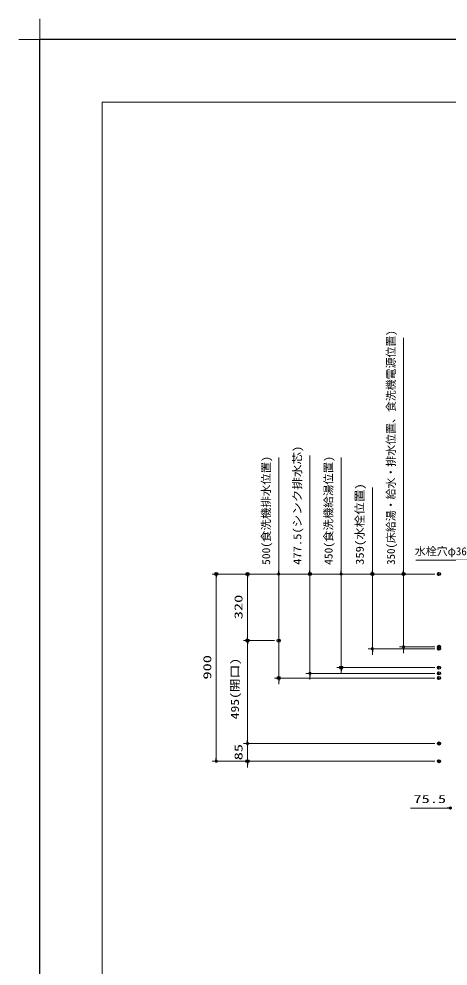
# Model space of a CAD drawing. Units: millimetres, scale not verified. Extents: x -9797 to 9797, y -4555 to 4555.
# Drawn here: x -9797 to -7735, y 0 to 4555 of the extents above; entities that cross this region are included whole.
import ezdxf
from ezdxf.enums import TextEntityAlignment as Align

# ---------------------------------------------------------------- set-up
doc = ezdxf.new("R2010")
doc.units = ezdxf.units.MM
doc.header["$LTSCALE"] = 30
doc.header["$PDMODE"] = 32
doc.header["$PDSIZE"] = 15
for name, color, linetype, lineweight in [('0-0_0', 7, 'Continuous', 25), ('0-2_寸法ﾚｲﾔｰ', 30, 'Continuous', 13), ('0-3_DEFPOINTS', 7, 'Continuous', 25), ('0-6_図面枠', 3, 'Continuous', 15), ('0-9_一般', 7, 'Continuous', 5)]:
    doc.layers.add(name, color=color, linetype=linetype, lineweight=lineweight)
doc.styles.add('ＭＳ ゴシック', font='')
doc.styles.get('ＭＳ ゴシック').set_extended_font_data('MS Gothic')

# ---------------------------------------------------------------- blocks, each defined once
blk = doc.blocks.new('_DOT')
at = {"layer": '0-0_0', "color": 30}
blk.add_line((-15, 0), (-30, 0), dxfattribs=at)
for points in [[(0, 0), (-15, 0), (-14.88, 1.88)], [(0, 0), (-14.88, -1.88), (-15, 0)], [(0, 0), (-14.88, 1.88), (-14.53, 3.73)], [(0, 0), (-14.53, -3.73), (-14.88, -1.88)], [(0, 0), (-14.53, 3.73), (-13.95, 5.52)], [(0, 0), (-13.95, -5.52), (-14.53, -3.73)], [(0, 0), (-13.95, 5.52), (-13.14, 7.23)], [(0, 0), (-13.14, -7.23), (-13.95, -5.52)], [(0, 0), (-13.14, 7.23), (-12.14, 8.82)], [(0, 0), (-12.14, -8.82), (-13.14, -7.23)], [(0, 0), (-12.14, 8.82), (-10.93, 10.27)], [(0, 0), (-10.93, -10.27), (-12.14, -8.82)], [(0, 0), (-10.93, 10.27), (-9.56, 11.56)], [(0, 0), (-9.56, -11.56), (-10.93, -10.27)], [(0, 0), (-9.56, 11.56), (-8.04, 12.66)], [(0, 0), (-8.04, -12.66), (-9.56, -11.56)], [(0, 0), (-8.04, 12.66), (-6.39, 13.57)], [(0, 0), (-6.39, -13.57), (-8.04, -12.66)], [(0, 0), (-6.39, 13.57), (-4.64, 14.27)], [(0, 0), (-4.64, -14.27), (-6.39, -13.57)], [(0, 0), (-4.64, 14.27), (-2.81, 14.73)], [(0, 0), (-2.81, -14.73), (-4.64, -14.27)], [(0, 0), (-2.81, 14.73), (-0.94, 14.97)], [(0, 0), (-0.94, -14.97), (-2.81, -14.73)], [(0, 0), (-0.94, 14.97), (0.94, 14.97)], [(0, 0), (0.94, -14.97), (-0.94, -14.97)], [(0, 0), (0.94, 14.97), (2.81, 14.73)], [(0, 0), (2.81, 14.73), (4.64, 14.27)], [(0, 0), (4.64, 14.27), (6.39, 13.57)], [(0, 0), (6.39, 13.57), (8.04, 12.66)], [(0, 0), (8.04, 12.66), (9.56, 11.56)], [(0, 0), (9.56, 11.56), (10.93, 10.27)], [(0, 0), (10.93, 10.27), (12.14, 8.82)], [(0, 0), (12.14, 8.82), (13.14, 7.23)], [(0, 0), (13.14, 7.23), (13.95, 5.52)], [(0, 0), (13.95, 5.52), (14.53, 3.73)], [(0, 0), (14.53, 3.73), (14.88, 1.88)], [(0, 0), (14.88, 1.88), (15, 0)], [(0, 0), (2.81, -14.73), (0.94, -14.97)], [(0, 0), (4.64, -14.27), (2.81, -14.73)], [(0, 0), (6.39, -13.57), (4.64, -14.27)], [(0, 0), (8.04, -12.66), (6.39, -13.57)], [(0, 0), (9.56, -11.56), (8.04, -12.66)], [(0, 0), (10.93, -10.27), (9.56, -11.56)], [(0, 0), (12.14, -8.82), (10.93, -10.27)], [(0, 0), (13.14, -7.23), (12.14, -8.82)], [(0, 0), (13.95, -5.52), (13.14, -7.23)], [(0, 0), (14.53, -3.73), (13.95, -5.52)], [(0, 0), (14.88, -1.88), (14.53, -3.73)], [(0, 0), (15, 0), (14.88, -1.88)]]:
    blk.add_solid(points, dxfattribs=at)
blk = doc.blocks.new('グループ-13-1')
at = {"layer": '0-9_一般'}
for p, q in [((372249.8, -84177), (372249.8, -80193)), ((370257.8, -82185), (374241.7, -82185))]:
    blk.add_line(p, q, dxfattribs=at)

msp = doc.modelspace()

# ---------------------------------------------------------------- linework, layer by layer
at = {"layer": '0-2_寸法ﾚｲﾔｰ'}
for p, q in [((-7948.56, 1885), (-7948.56, 3021.29)), ((-8548.56, 1885), (-8548.56, 2445.29)), ((-8398.56, 1885), (-8398.56, 2454.43)), ((-8248.56, 1885), (-8248.56, 2445.29)), ((-8098.56, 1885), (-8098.56, 2301.29)), ((-8548.56, 1900), (-8548.56, 1915)), ((-8398.56, 1900), (-8398.56, 1915)), ((-8248.56, 1900), (-8248.56, 1915)), ((-8098.56, 1900), (-8098.56, 1915)), ((-7948.56, 1900), (-7948.56, 1915)), ((-7798.56, 1885), (-8868.56, 1885)), ((-8848.56, 1000), (-8848.56, 1870)), ((-7798.56, 1885), (-8718.56, 1885)), ((-8698.56, 1580), (-8698.56, 1870)), ((-7798.56, 1885), (-8568.56, 1885)), ((-8548.56, 1885), (-8548.56, 1385)), ((-7798.56, 1885), (-8418.56, 1885)), ((-8398.56, 1407.5), (-8398.56, 1885)), ((-7798.56, 1885), (-8268.56, 1885)), ((-8248.56, 1885), (-8248.56, 1435)), ((-7798.56, 1885), (-8118.56, 1885)), ((-8098.56, 1526), (-8098.56, 1885)), ((-7798.56, 1885), (-7968.56, 1885)), ((-7948.56, 1535), (-7948.56, 1885)), ((-8568.56, 1565), (-8718.56, 1565)), ((-8568.56, 1565), (-8718.56, 1565)), ((-8698.56, 1085), (-8698.56, 1550)), ((-7798.56, 1526), (-8118.56, 1526)), ((-8098.56, 1511), (-8098.56, 1496)), ((-7798.56, 1535), (-7968.56, 1535)), ((-7948.56, 1520), (-7948.56, 1505)), ((-7798.56, 1435), (-8268.56, 1435)), ((-8248.56, 1420), (-8248.56, 1405)), ((-7798.56, 1385), (-8568.56, 1385)), ((-8548.56, 1370), (-8548.56, 1355)), ((-7798.56, 1407.5), (-8418.56, 1407.5)), ((-8398.56, 1392.5), (-8398.56, 1377.5)), ((-8698.56, 1085), (-8698.56, 1100)), ((-7798.56, 1070), (-8718.56, 1070)), ((-7798.56, 1070), (-8718.56, 1070)), ((-8698.56, 1070), (-8698.56, 985)), ((-7798.56, 985), (-8868.56, 985)), ((-7798.56, 985), (-8718.56, 985)), ((-8698.56, 970), (-8698.56, 955)), ((-7723.56, 760), (-7915.47, 760)), ((-7738.56, 760), (-7753.56, 760))]:
    msp.add_line(p, q, dxfattribs=at)
msp.add_lwpolyline([(-7889.58, 1951.29), (-7591.84, 1951.29), (-7458.61, 1544.72)], dxfattribs=at)
at = {"layer": '0-3_DEFPOINTS'}
for p in [(2902.77, 4455), (-9697.23, -4455)]:
    msp.add_line(p, (-9697.23, 4455), dxfattribs=at)
for p in [(-8848.56, 1885), (-8698.56, 1885), (-8398.56, 1885), (-8098.56, 1885), (-7948.56, 1885), (-7778.56, 1885), (-8698.56, 1565), (-8548.56, 1565), (-7778.56, 1535), (-7778.56, 1526), (-8248.56, 1435), (-7778.56, 1435), (-7778.56, 1407.5), (-8548.56, 1385), (-7778.56, 1385), (-7778.56, 1070), (-8698.56, 985), (-7778.56, 985)]:
    msp.add_point(p, dxfattribs=at)
at = {"layer": '0-6_図面枠'}
msp.add_lwpolyline([(-9397.23, -4155), (2602.77, -4155), (2602.77, 4155), (-9397.23, 4155)], close=True, dxfattribs=at)

# ---------------------------------------------------------------- block references
at = {"layer": '0-2_寸法ﾚｲﾔｰ', "xscale": 0.5, "yscale": 0.5}
for p, rotation in [((-8848.56, 1885), 90), ((-8698.56, 1885), 90), ((-8548.56, 1885), 270), ((-8398.56, 1885), 270), ((-8248.56, 1885), 270), ((-8098.56, 1885), 270), ((-7948.56, 1885), 270), ((-8698.56, 1565), 270), ((-8698.56, 1565), 90), ((-8098.56, 1526), 90), ((-7948.56, 1535), 90), ((-8398.56, 1407.5), 90), ((-8248.56, 1435), 90), ((-8548.56, 1385), 90), ((-8698.56, 1070), 270), ((-8698.56, 1070), 270), ((-8848.56, 985), 270), ((-8698.56, 985), 90)]:
    msp.add_blockref('_DOT', p, dxfattribs=dict(at, rotation=rotation))
msp.add_blockref('_DOT', (-7723.56, 760), dxfattribs=at)
at = {"layer": '0-3_DEFPOINTS', "xscale": 0.05, "yscale": 0.05}
msp.add_blockref('グループ-13-1', (-28309.72, 8564.25), dxfattribs=at)

# ---------------------------------------------------------------- texts
at = {"layer": '0-2_寸法ﾚｲﾔｰ', "style": 'ＭＳ ゴシック'}
msp.add_text('350(床給湯・給水・排水位置、食洗機電源位置)', height=38.48, rotation=90, dxfattribs=at).set_placement((-7978.3, 1929.29), align=Align.BOTTOM_LEFT)
for s, height, width, p in [('477.5(シンク排水芯)', 38.48, 1.15, (-8428.3, 1929.29)), ('500(食洗機排水位置)', 38.48, 1.05, (-8578.3, 1929.29)), ('450(食洗機給湯位置)', 38.48, 1.05, (-8278.3, 1929.29)), ('359(水栓位置)', 38.49, 1.15, (-8128.3, 1929.29)), ('320', 38.49, 1.5, (-8711.16, 1667.86)), ('900', 38.49, 1.5, (-8861.16, 1377.86)), ('495(開口)', 38.49, 1.25, (-8728.3, 1186.64)), ('85', 38.49, 1.5, (-8711.16, 989.41))]:
    msp.add_text(s, height=height, rotation=90, dxfattribs=dict(at, width=width)).set_placement(p, align=Align.BOTTOM_LEFT)
at = {"layer": '0-2_寸法ﾚｲﾔｰ', "color": 7, "style": 'ＭＳ ゴシック'}
msp.add_text('水栓穴φ36', height=38.48, dxfattribs=at).set_placement((-7894.31, 1963.89), align=Align.BOTTOM_LEFT)
at = {"layer": '0-2_寸法ﾚｲﾔｰ', "style": 'ＭＳ ゴシック', "width": 1.5}
msp.add_text('75.5', height=38.49, dxfattribs=at).set_placement((-7901.18, 772.6), align=Align.BOTTOM_LEFT)

doc.saveas('drawing.dxf')
